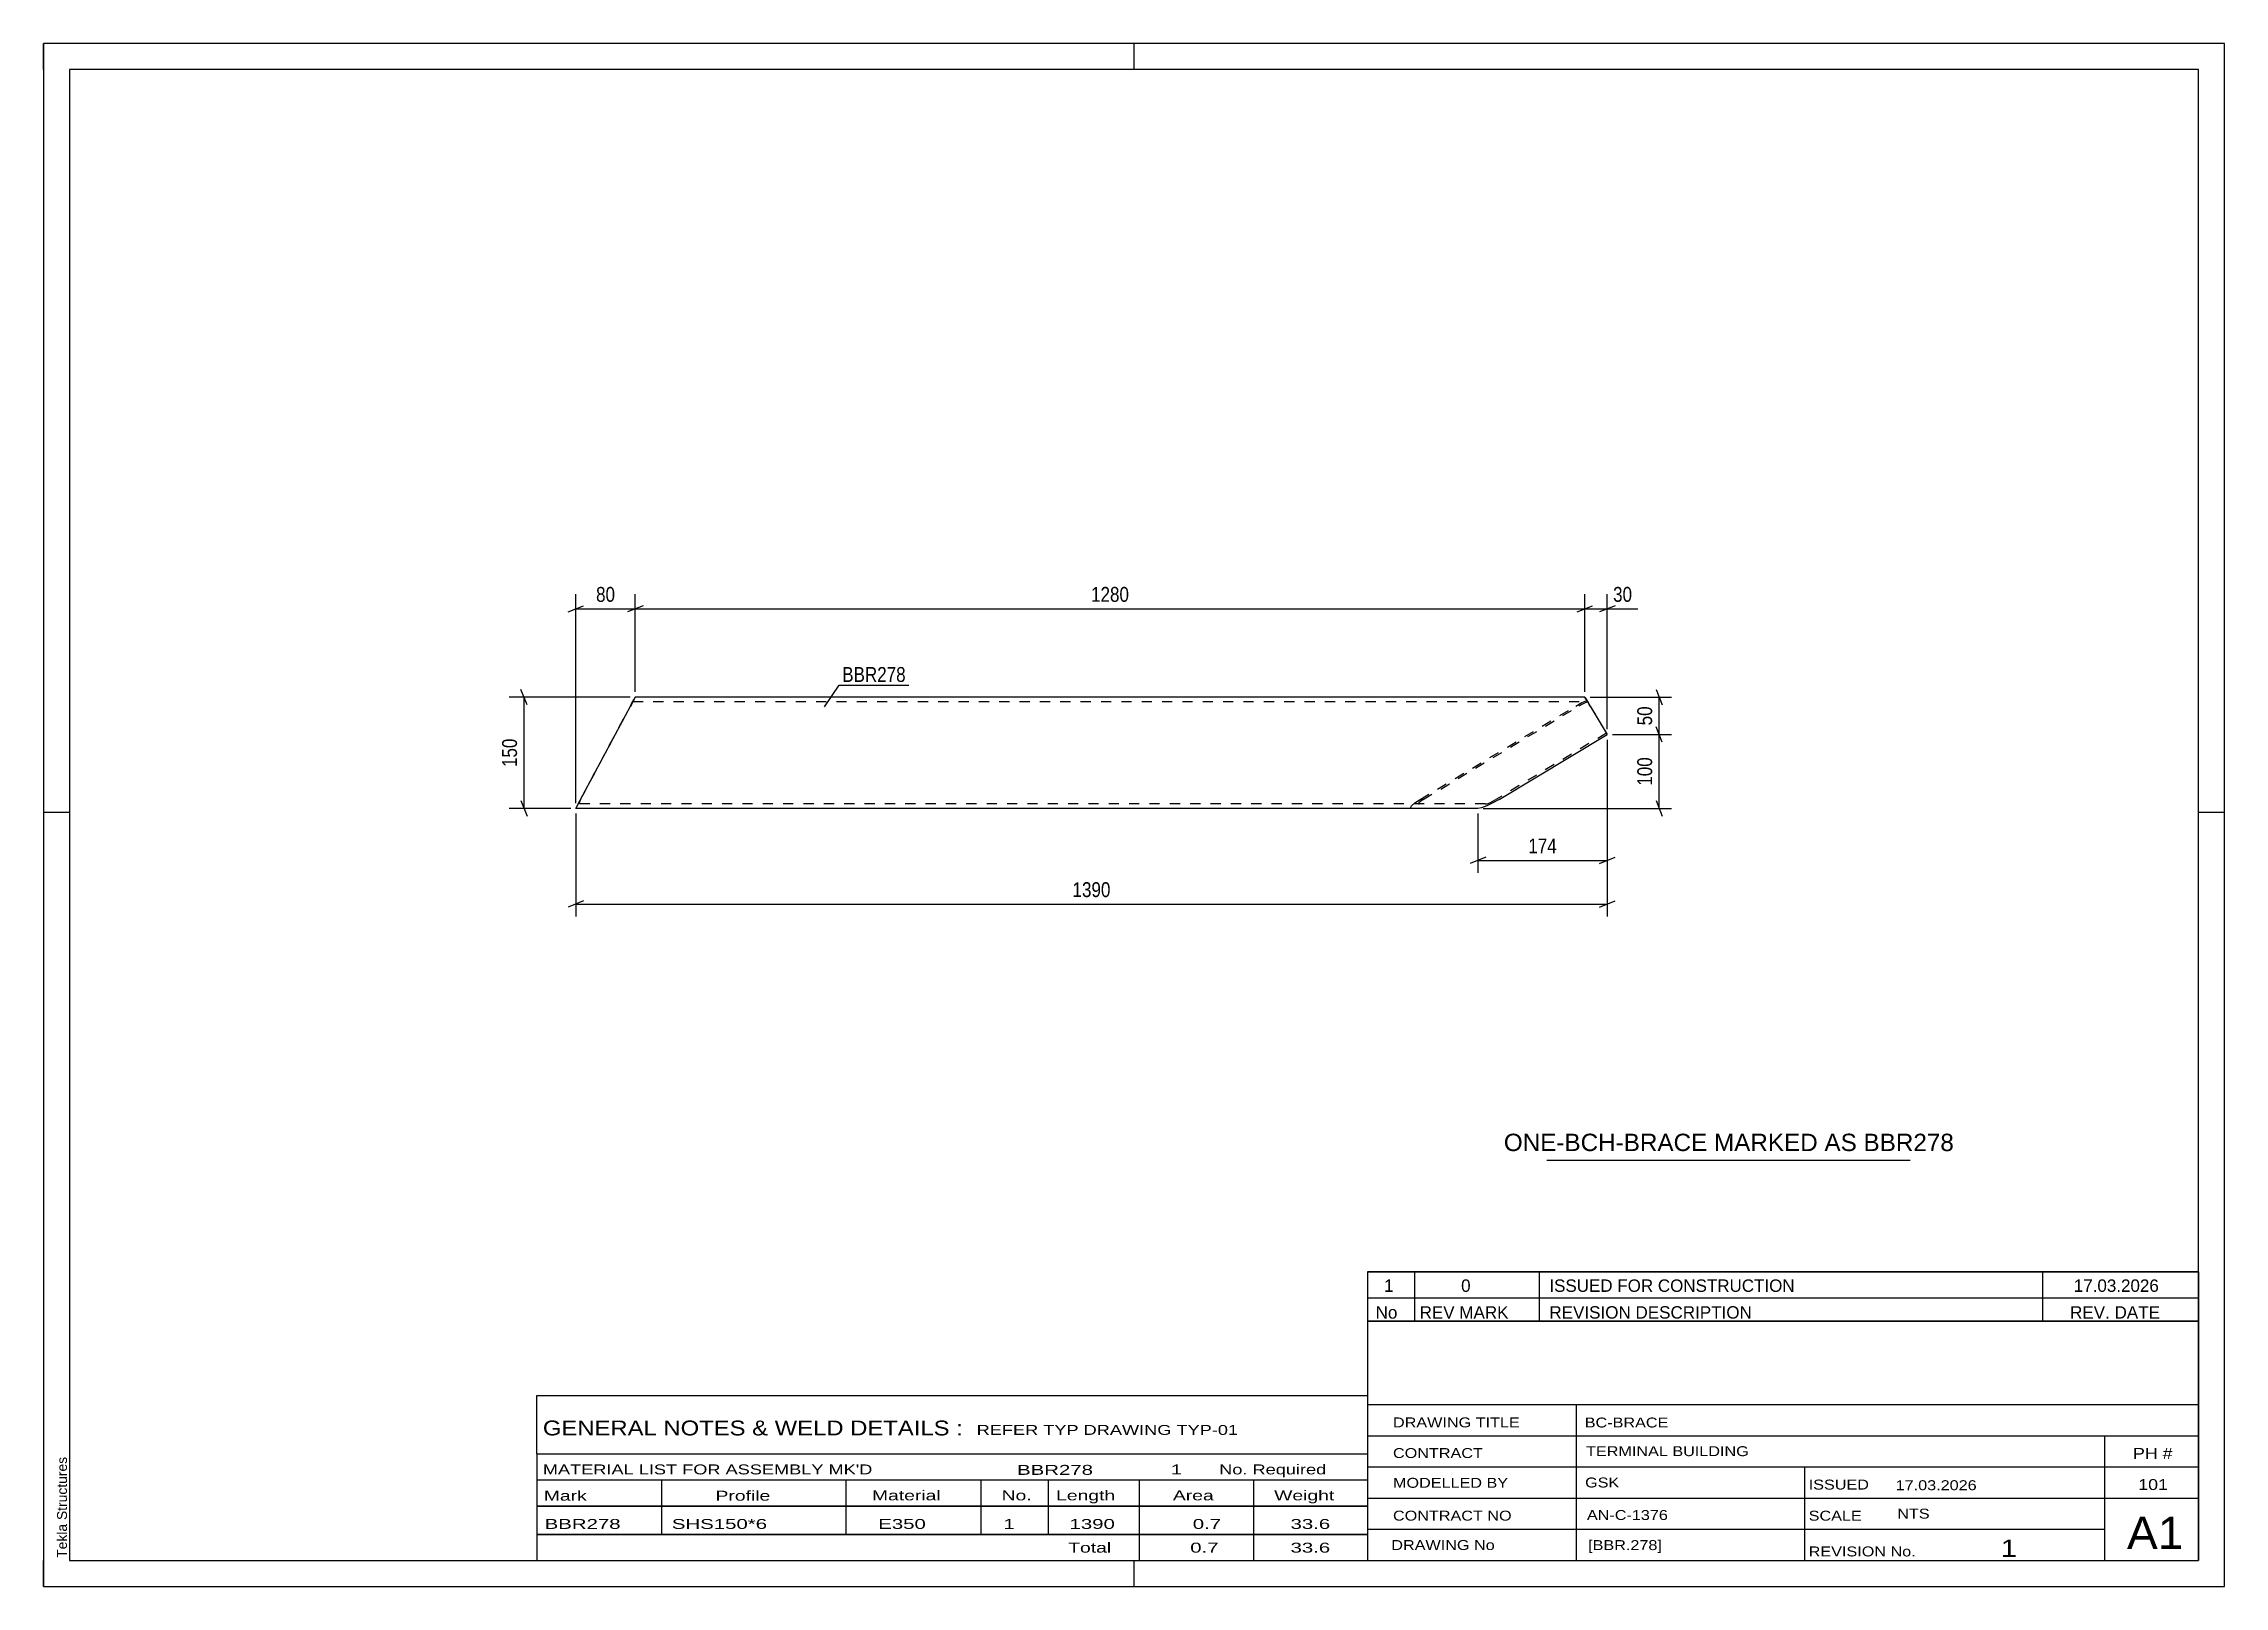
# Model space of a CAD drawing. Header units: millimetres. Extents: x 0 to 420, y 0 to 297.
import ezdxf

# ---------------------------------------------------------------- set-up
doc = ezdxf.new("R2010")
doc.units = ezdxf.units.MM
doc.linetypes.add('DXK_LINE_DOT2', pattern=[3.9198, 1.9599, -1.9599])
doc.styles.add('Arial', font='ARIAL.TTF', dxfattribs={"height": 0.2})
doc.styles.add('Arial Narrow', font='ARIALN.TTF', dxfattribs={"height": 0.2})

# ---------------------------------------------------------------- blocks, each defined once
blk = doc.blocks.new('Unknown-585399211-1162')
at = {"color": 5, "linetype": 'Continuous'}
for p, q in [((420, 297), (0, 297)), ((0, 297), (0, 0)), ((0, 292), (0, 297)), ((210, 292), (210, 297)), ((420, 0), (420, 297)), ((415, 292), (5, 292)), ((5, 292), (5, 5)), ((415, 5), (415, 292)), ((5, 149), (0, 149)), ((420, 149), (415, 149)), ((0, 0), (0, 5)), ((5, 5), (415, 5)), ((210, 0), (210, 5)), ((0, 0), (420, 0))]:
    blk.add_line(p, q, dxfattribs=at)
at = {"color": 174, "linetype": 'Continuous', "style": 'Arial'}
blk.add_text('Tekla Structures', height=1.9102, rotation=90, dxfattribs=at).set_placement((4.5, 5.5))
blk = doc.blocks.new('Part-585399211-1598 - 1592')
at = {"color": 2, "linetype": 'Continuous'}
for p, q in [((103.41, 151.48), (113.02, 169.48)), ((103.43, 151.48), (113.03, 169.48)), ((113.02, 169.48), (113.19, 169.8)), ((113.03, 169.48), (113.38, 170.13)), ((113.19, 169.8), (113.34, 170.08)), ((113.34, 170.08), (113.44, 170.27)), ((113.38, 170.13), (113.68, 170.69)), ((113.44, 170.27), (113.47, 170.33)), ((113.66, 170.69), (113.47, 170.33)), ((113.47, 170.33), (113.49, 170.33)), ((113.47, 170.33), (113.49, 170.33)), ((113.86, 171.06), (113.66, 170.69)), ((113.68, 170.69), (113.88, 171.06)), ((113.93, 171.19), (113.86, 171.06)), ((113.88, 171.06), (113.95, 171.19)), ((113.93, 171.19), (113.95, 171.19)), ((113.93, 171.19), (113.95, 171.19)), ((296.82, 171.19), (113.95, 171.19)), ((296.82, 171.19), (296.83, 171.19)), ((296.83, 171.19), (296.82, 171.19)), ((296.82, 171.19), (296.9, 171.06)), ((296.91, 171.06), (296.83, 171.19)), ((296.9, 171.06), (297.12, 170.69)), ((297.13, 170.69), (296.91, 171.06)), ((297.12, 170.69), (297.46, 170.13)), ((297.2, 170.57), (297.13, 170.69)), ((297.34, 170.33), (297.2, 170.57)), ((297.34, 170.33), (297.34, 170.33)), ((297.34, 170.33), (297.34, 170.33)), ((297.38, 170.27), (297.34, 170.33)), ((297.38, 170.27), (297.38, 170.27)), ((297.46, 170.13), (297.85, 169.48)), ((297.85, 169.48), (301.14, 164)), ((280.3, 151.48), (301.14, 164)), ((103.08, 150.82), (103.43, 151.48)), ((103.24, 151.15), (103.41, 151.48)), ((280.3, 151.48), (279.12, 150.82)), ((102.57, 149.89), (102.5, 149.76)), ((276.23, 149.76), (102.5, 149.76)), ((102.52, 149.76), (102.59, 149.89)), ((102.77, 150.26), (102.57, 149.89)), ((102.59, 149.89), (102.78, 150.26)), ((102.77, 150.26), (102.96, 150.62)), ((102.78, 150.26), (103.08, 150.82)), ((102.96, 150.62), (102.99, 150.68)), ((102.96, 150.62), (102.97, 150.62)), ((102.97, 150.62), (102.96, 150.62)), ((102.99, 150.68), (103.09, 150.87)), ((103.09, 150.87), (103.24, 151.15)), ((276.91, 149.89), (276.23, 149.76)), ((277.93, 150.26), (276.91, 149.89)), ((279.12, 150.82), (277.93, 150.26))]:
    blk.add_line(p, q, dxfattribs=at)
at = {"color": 7, "linetype": 'DXK_LINE_DOT2'}
for p, q in [((103.41, 151.48), (113.01, 169.48)), ((103.43, 151.48), (113.03, 169.48)), ((113.36, 170.13), (113.01, 169.48)), ((113.21, 169.8), (113.03, 169.48)), ((113.36, 170.08), (113.21, 169.8)), ((113.47, 170.33), (113.36, 170.13)), ((113.36, 170.08), (113.38, 170.13)), ((113.38, 170.13), (113.45, 170.27)), ((113.45, 170.27), (113.49, 170.33)), ((113.49, 170.33), (297.34, 170.33)), ((265.11, 151.48), (295.07, 169.48)), ((265.71, 151.48), (295.68, 169.48)), ((295.07, 169.48), (296.25, 170.13)), ((296.27, 169.8), (295.68, 169.48)), ((296.25, 170.13), (297.2, 170.57)), ((296.86, 170.08), (296.27, 169.8)), ((297.38, 170.27), (296.86, 170.08)), ((297.38, 170.27), (297.34, 170.33)), ((297.38, 170.27), (297.34, 170.33)), ((297.46, 170.13), (297.38, 170.27)), ((297.65, 169.8), (297.46, 170.13)), ((297.85, 169.48), (297.65, 169.8)), ((297.85, 169.48), (300.98, 164.26)), ((300.98, 164.26), (279.69, 151.48)), ((301.14, 164), (300.98, 164.26)), ((103.06, 150.82), (103.41, 151.48)), ((103.43, 151.48), (103.26, 151.15)), ((264.11, 150.82), (265.11, 151.48)), ((265.71, 151.48), (265.21, 151.15)), ((279.1, 151.15), (279.69, 151.48)), ((102.96, 150.62), (102.99, 150.68)), ((103.01, 150.68), (102.97, 150.62)), ((277.66, 150.62), (102.97, 150.62)), ((102.99, 150.68), (103.06, 150.82)), ((103.11, 150.87), (103.01, 150.68)), ((103.26, 151.15), (103.11, 150.87)), ((263.22, 149.89), (263.44, 150.26)), ((263.47, 149.76), (263.22, 149.89)), ((263.44, 150.26), (264.11, 150.82)), ((264.88, 150.87), (264.77, 150.68)), ((264.77, 150.68), (264.89, 150.62)), ((265.21, 151.15), (264.88, 150.87)), ((277.66, 150.62), (278, 150.68)), ((278, 150.68), (278.51, 150.87)), ((278.51, 150.87), (279.1, 151.15))]:
    blk.add_line(p, q, dxfattribs=at)
blk = doc.blocks.new('StraightDimension-585399211-1726 - 1592')
at = {"color": 7, "linetype": 'Continuous'}
for p, q in [((296.83, 172.19), (296.83, 191.04)), ((301.14, 165), (301.14, 191.04)), ((295.33, 187.59), (298.33, 188.79)), ((296.83, 188.19), (301.14, 188.19)), ((302.64, 188.79), (299.64, 187.59))]:
    blk.add_line(p, q, dxfattribs=at)
at = {"color": 0}
blk.add_wipeout([(306.52, 188.94), (306.52, 193.14), (301.67, 193.14), (301.67, 188.94)], dxfattribs=at)
at = {"color": 7, "linetype": 'Continuous'}
blk.add_line((301.14, 188.19), (307.05, 188.19), dxfattribs=at)
blk.add_line((301.14, 188.19), (307.05, 188.19), dxfattribs=at)
at = {"color": 3, "style": 'Arial Narrow'}
blk.add_text('30', height=2.863, dxfattribs=at).set_placement((302.27, 189.54))
blk = doc.blocks.new('StraightDimension-585399211-1728 - 1592')
at = {"color": 7, "linetype": 'Continuous'}
for p, q in [((102.5, 150.76), (102.5, 191.04)), ((113.95, 172.19), (113.95, 191.04)), ((101, 187.59), (104, 188.79)), ((102.5, 188.19), (113.95, 188.19)), ((115.45, 188.79), (112.45, 187.59))]:
    blk.add_line(p, q, dxfattribs=at)
at = {"color": 0}
blk.add_wipeout([(110.65, 188.94), (110.65, 193.14), (105.8, 193.14), (105.8, 188.94)], dxfattribs=at)
at = {"color": 3, "style": 'Arial Narrow'}
blk.add_text('80', height=2.863, dxfattribs=at).set_placement((106.4, 189.54))
blk = doc.blocks.new('StraightDimension-585399211-1720 - 1592')
at = {"color": 7, "linetype": 'Continuous'}
for p, q in [((93.12, 169.69), (91.92, 172.69)), ((112.95, 171.19), (89.67, 171.19)), ((92.52, 149.76), (92.52, 171.19)), ((91.92, 151.26), (93.12, 148.26)), ((101.52, 149.76), (89.67, 149.76))]:
    blk.add_line(p, q, dxfattribs=at)
at = {"color": 0}
blk.add_wipeout([(91.77, 163.82), (87.57, 163.82), (87.57, 157.13), (91.77, 157.13)], dxfattribs=at)
at = {"color": 3, "style": 'Arial Narrow'}
blk.add_text('150', height=2.863, rotation=90.0002, dxfattribs=at).set_placement((91.17, 157.73))
blk = doc.blocks.new('StraightDimension-585399211-1727 - 1592')
at = {"color": 7, "linetype": 'Continuous'}
for p, q in [((113.95, 172.19), (113.95, 191.04)), ((296.83, 172.19), (296.83, 191.04)), ((115.45, 188.79), (112.45, 187.59)), ((113.95, 188.19), (296.83, 188.19)), ((295.33, 187.59), (298.33, 188.79))]:
    blk.add_line(p, q, dxfattribs=at)
at = {"color": 0}
blk.add_wipeout([(209.64, 188.94), (209.64, 193.14), (201.13, 193.14), (201.13, 188.94)], dxfattribs=at)
at = {"color": 3, "style": 'Arial Narrow'}
blk.add_text('1280', height=2.863, dxfattribs=at).set_placement((201.73, 189.54))
blk = doc.blocks.new('StraightDimension-585399211-1742 - 1592')
at = {"color": 7, "linetype": 'Continuous'}
for p, q in [((301.14, 163), (301.14, 128.95)), ((102.5, 148.76), (102.5, 128.95)), ((104, 131.95), (101, 130.75)), ((102.5, 131.35), (301.14, 131.35)), ((299.64, 130.75), (302.64, 131.95))]:
    blk.add_line(p, q, dxfattribs=at)
at = {"color": 0}
blk.add_wipeout([(206.08, 132.1), (206.08, 136.3), (197.56, 136.3), (197.56, 132.1)], dxfattribs=at)
at = {"color": 3, "style": 'Arial Narrow'}
blk.add_text('1390', height=2.863, dxfattribs=at).set_placement((198.16, 132.7))
blk = doc.blocks.new('StraightDimension-585399211-2016 - 1592')
at = {"color": 7, "linetype": 'Continuous'}
for p, q in [((310.54, 172.69), (311.74, 169.69)), ((297.83, 171.19), (313.54, 171.19)), ((311.14, 164), (311.14, 171.19)), ((302.14, 164), (313.54, 164)), ((311.74, 162.5), (310.54, 165.5))]:
    blk.add_line(p, q, dxfattribs=at)
at = {"color": 0}
blk.add_wipeout([(310.39, 170.02), (306.19, 170.02), (306.19, 165.16), (310.39, 165.16)], dxfattribs=at)
at = {"color": 3, "style": 'Arial Narrow'}
blk.add_text('50', height=2.863, rotation=90.0002, dxfattribs=at).set_placement((309.79, 165.76))
blk = doc.blocks.new('StraightDimension-585399211-2017 - 1592')
at = {"color": 7, "linetype": 'Continuous'}
for p, q in [((302.14, 164), (313.54, 164)), ((311.74, 162.5), (310.54, 165.5)), ((311.14, 149.76), (311.14, 164)), ((310.54, 151.26), (311.74, 148.26)), ((277.23, 149.76), (313.54, 149.76))]:
    blk.add_line(p, q, dxfattribs=at)
at = {"color": 0}
blk.add_wipeout([(310.39, 160.22), (306.19, 160.22), (306.19, 153.54), (310.39, 153.54)], dxfattribs=at)
at = {"color": 3, "style": 'Arial Narrow'}
blk.add_text('100', height=2.863, rotation=90.0002, dxfattribs=at).set_placement((309.79, 154.14))
blk = doc.blocks.new('StraightDimension-585399211-2061 - 1592')
at = {"color": 7, "linetype": 'Continuous'}
for p, q in [((301.14, 163), (301.14, 137.36)), ((276.23, 148.76), (276.23, 137.36)), ((277.73, 140.36), (274.73, 139.16)), ((276.23, 139.76), (301.14, 139.76)), ((299.64, 139.16), (302.64, 140.36))]:
    blk.add_line(p, q, dxfattribs=at)
at = {"color": 0}
blk.add_wipeout([(292.03, 140.51), (292.03, 144.71), (285.34, 144.71), (285.34, 140.51)], dxfattribs=at)
at = {"color": 3, "style": 'Arial Narrow'}
blk.add_text('174', height=2.863, dxfattribs=at).set_placement((285.94, 141.11))
blk = doc.blocks.new('Unknown-585399211-2118')
at = {"color": 7, "linetype": 'Continuous'}
for p, q in [((255, 51.05), (255, 5)), ((255, 51.05), (415, 51.05)), ((415, 51), (415, 5)), ((255, 35), (415, 35)), ((295.14, 35), (295.14, 5)), ((255, 29), (415, 29)), ((397, 5.05), (397, 29.05)), ((255, 23), (415, 23)), ((339.14, 23), (339.14, 5)), ((255, 17), (415, 17)), ((255, 11), (397, 11)), ((255, 5), (415, 5))]:
    blk.add_line(p, q, dxfattribs=at)
at = {"color": 7, "style": 'Arial Narrow'}
for s, height, width, p in [('DRAWING TITLE', 1.9089, 1.425378, (259.88, 30.61)), ('BC-BRACE', 1.909, 1.425378, (296.81, 30.59)), ('CONTRACT', 1.909, 1.425378, (259.88, 24.71)), ('TERMINAL BUILDING', 1.9089, 1.425378, (297.06, 25.07)), ('MODELLED BY', 1.9089, 1.425378, (259.88, 18.98)), ('GSK', 1.909, 1.425378, (296.88, 19.04)), ('ISSUED', 1.909, 1.425378, (339.94, 18.64)), ('17.03.2026', 1.909, 1.425378, (356.69, 18.52)), ('CONTRACT NO', 1.9089, 1.425378, (259.88, 12.66)), ('AN-C-1376', 1.909, 1.425378, (297.23, 12.78)), ('SCALE', 1.909, 1.425378, (339.94, 12.65)), ('A1', 6.204, 1.25, (401.24, 7.2)), ('DRAWING No', 1.909, 1.425378, (259.56, 7)), ('[BBR.278]', 1.909, 1.425378, (297.46, 6.99)), ('1', 3.34, 1.5, (376.91, 5.68)), ('REVISION No.', 1.9089, 1.425378, (339.94, 5.77))]:
    blk.add_text(s, height=height, dxfattribs=dict(at, width=width)).set_placement(p)
at = {"color": 7, "linetype": 'Continuous', "style": 'Arial Narrow'}
for s, height, width, p in [('PH #', 2.1, 1.42538, (402.4, 24.55)), ('101', 2.1, 1.42538, (403.41, 18.55)), ('NTS', 1.909, 1.425378, (357, 13.05))]:
    blk.add_text(s, height=height, dxfattribs=dict(at, width=width)).set_placement(p)
blk = doc.blocks.new('Unknown-585399211-2119')
at = {"color": 7, "linetype": 'Continuous'}
for p, q in [((255, 60.55), (415, 60.55)), ((415, 60.55), (255, 60.55)), ((255, 60.55), (255, 55.55)), ((264, 60.55), (264, 55.55)), ((288, 60.55), (288, 55.55)), ((385, 60.55), (385, 55.55)), ((415, 60.55), (415, 55.55)), ((255, 55.55), (415, 55.55)), ((255, 55.55), (255, 51.05)), ((255, 55.55), (415, 55.55)), ((264, 55.55), (264, 51.05)), ((288, 55.55), (288, 51.05)), ((385, 55.55), (385, 51.05)), ((415, 55.55), (415, 51.05)), ((415, 51.05), (255, 51.05))]:
    blk.add_line(p, q, dxfattribs=at)
at = {"color": 7, "linetype": 'Continuous', "style": 'Arial Narrow'}
for s, height, width, p in [('1', 2.39, 1.196471, (258.16, 56.7)), ('0', 2.39, 1.196471, (273, 56.7)), ('ISSUED FOR CONSTRUCTION', 2.3861, 1.196471, (290, 56.7)), ('17.03.2026', 2.386, 1.196471, (391, 56.7)), ('No', 2.386, 1.2, (256.54, 51.55)), ('REV MARK', 2.386, 1.2, (265, 51.55)), ('REVISION DESCRIPTION', 2.3861, 1.2, (290, 51.55)), ('REV. DATE', 2.386, 1.2, (390.28, 51.55))]:
    blk.add_text(s, height=height, dxfattribs=dict(at, width=width)).set_placement(p)
blk = doc.blocks.new('Unknown-585399211-2120')
at = {"color": 7, "linetype": 'Continuous'}
for p, q in [((95, 36.75), (255, 36.75)), ((95, 25.5), (95, 36.75)), ((255, 36.75), (255, 25.5)), ((95, 25.5), (255, 25.5)), ((95, 25.5), (95, 20.5)), ((255, 25.5), (255, 20.5)), ((95, 20.5), (255, 20.5)), ((95, 20.5), (95, 15.5)), ((119, 20.5), (119, 15.5)), ((154.5, 20.5), (154.5, 15.5)), ((180.5, 20.5), (180.5, 15.5)), ((193.5, 20.5), (193.5, 15.5)), ((211, 20.5), (211, 15.5)), ((233, 20.5), (233, 15.5)), ((255, 20.5), (255, 15.5)), ((95, 15.5), (255, 15.5)), ((95, 15.45), (95, 10.05)), ((95, 15.45), (255, 15.45)), ((119, 15.5), (119, 10)), ((154.5, 15.5), (154.5, 10)), ((180.5, 15.5), (180.5, 10)), ((193.5, 15.5), (193.5, 10)), ((211, 15.5), (211, 10)), ((233, 15.5), (233, 10)), ((255, 15.45), (255, 10.05)), ((95, 10.05), (255, 10.05)), ((95, 10), (255, 10)), ((95, 10), (95, 5)), ((211, 10), (211, 5)), ((233, 10), (233, 5)), ((255, 10), (255, 5)), ((95, 5), (255, 5))]:
    blk.add_line(p, q, dxfattribs=at)
at = {"color": 7, "style": 'Arial Narrow'}
for s, height, width, p in [('GENERAL NOTES & WELD DETAILS :', 2.8633, 1.4, (96.15, 29.06)), ('REFER TYP DRAWING TYP-01', 1.9089, 1.6, (179.7, 29.16)), ("MATERIAL LIST FOR ASSEMBLY MK'D", 1.9089, 1.6, (96.15, 21.56)), ('BBR278', 1.909, 1.794707, (187.48, 21.47)), ('1', 1.91, 1.794707, (217.08, 21.56)), ('No. Required', 1.9089, 1.6, (226.41, 21.56)), ('Mark', 1.909, 1.7, (96.34, 16.5)), ('Profile', 1.909, 1.7, (129.41, 16.5)), ('Material', 1.909, 1.7, (159.54, 16.56)), ('No.', 1.909, 1.7, (184.5, 16.56)), ('Length', 1.909, 1.7, (195, 16.56)), ('Area', 1.909, 1.7, (217.5, 16.56)), ('Weight', 1.909, 1.7, (237, 16.56))]:
    blk.add_text(s, height=height, dxfattribs=dict(at, width=width)).set_placement(p)
at = {"color": 7, "linetype": 'Continuous', "style": 'Arial Narrow'}
for s, height, width, p in [('BBR278', 1.909, 1.794707, (96.5, 11.06)), ('SHS150*6', 1.909, 1.794707, (121, 11.06)), ('E350', 1.909, 1.794707, (160.74, 11.06)), ('1', 1.91, 1.794707, (184.86, 11.06)), ('1390', 1.909, 1.794707, (197.58, 11.06)), ('0.7', 1.909, 1.794707, (221.32, 11.06)), ('33.6', 1.909, 1.794707, (240.14, 11.06)), ('Total', 1.909, 1.7, (197.33, 6.5)), ('0.7', 1.909, 1.794707, (220.83, 6.5)), ('33.6', 1.909, 1.794707, (240.14, 6.5))]:
    blk.add_text(s, height=height, dxfattribs=dict(at, width=width)).set_placement(p)
blk = doc.blocks.new('Unknown-585399211-2121')
at = {"color": 7, "linetype": 'Continuous'}
blk.add_line((289.5, 82.05), (359.5, 82.05), dxfattribs=at)
at = {"color": 7, "style": 'Arial'}
blk.add_text('ONE-BCH-BRACE MARKED AS BBR278', height=3.3428, dxfattribs=at).set_placement((281.23, 83.8))
blk = doc.blocks.new('Mark-585399211-1627 - 1592')
at = {"color": 0}
blk.add_wipeout([(166.04, 174.12), (166.04, 177.12), (153.8, 177.12), (153.8, 174.12)], dxfattribs=at)
blk.add_wipeout([(166.04, 174.12), (166.04, 177.12), (153.8, 177.12), (153.8, 174.12)], dxfattribs=at)
at = {"color": 30, "linetype": 'Continuous'}
for p, q in [((150.38, 169.34), (153.2, 173.52)), ((153.2, 173.52), (166.64, 173.52))]:
    blk.add_line(p, q, dxfattribs=at)
at = {"color": 3, "style": 'Arial Narrow'}
blk.add_text('BBR278', height=2.863, dxfattribs=at).set_placement((153.8, 174.12))

msp = doc.modelspace()

# ---------------------------------------------------------------- block references
for name in ['Unknown-585399211-1162', 'Part-585399211-1598 - 1592', 'Unknown-585399211-2121', 'Unknown-585399211-2119', 'Unknown-585399211-2118', 'Unknown-585399211-2120']:
    msp.add_blockref(name, (0, 0))

# ---------------------------------------------------------------- next in the draw order: block references
for name in ['StraightDimension-585399211-1728 - 1592', 'StraightDimension-585399211-1726 - 1592']:
    msp.add_blockref(name, (0, 0))

# ---------------------------------------------------------------- next in the draw order: block references
msp.add_blockref('StraightDimension-585399211-1720 - 1592', (0, 0))

# ---------------------------------------------------------------- next in the draw order: block references
for name in ['StraightDimension-585399211-1727 - 1592', 'StraightDimension-585399211-1742 - 1592']:
    msp.add_blockref(name, (0, 0))

# ---------------------------------------------------------------- next in the draw order: block references
for name in ['Mark-585399211-1627 - 1592', 'StraightDimension-585399211-2016 - 1592']:
    msp.add_blockref(name, (0, 0))

# ---------------------------------------------------------------- next in the draw order: block references
msp.add_blockref('StraightDimension-585399211-2017 - 1592', (0, 0))

# ---------------------------------------------------------------- next in the draw order: block references
msp.add_blockref('StraightDimension-585399211-2061 - 1592', (0, 0))

doc.saveas('drawing.dxf')
